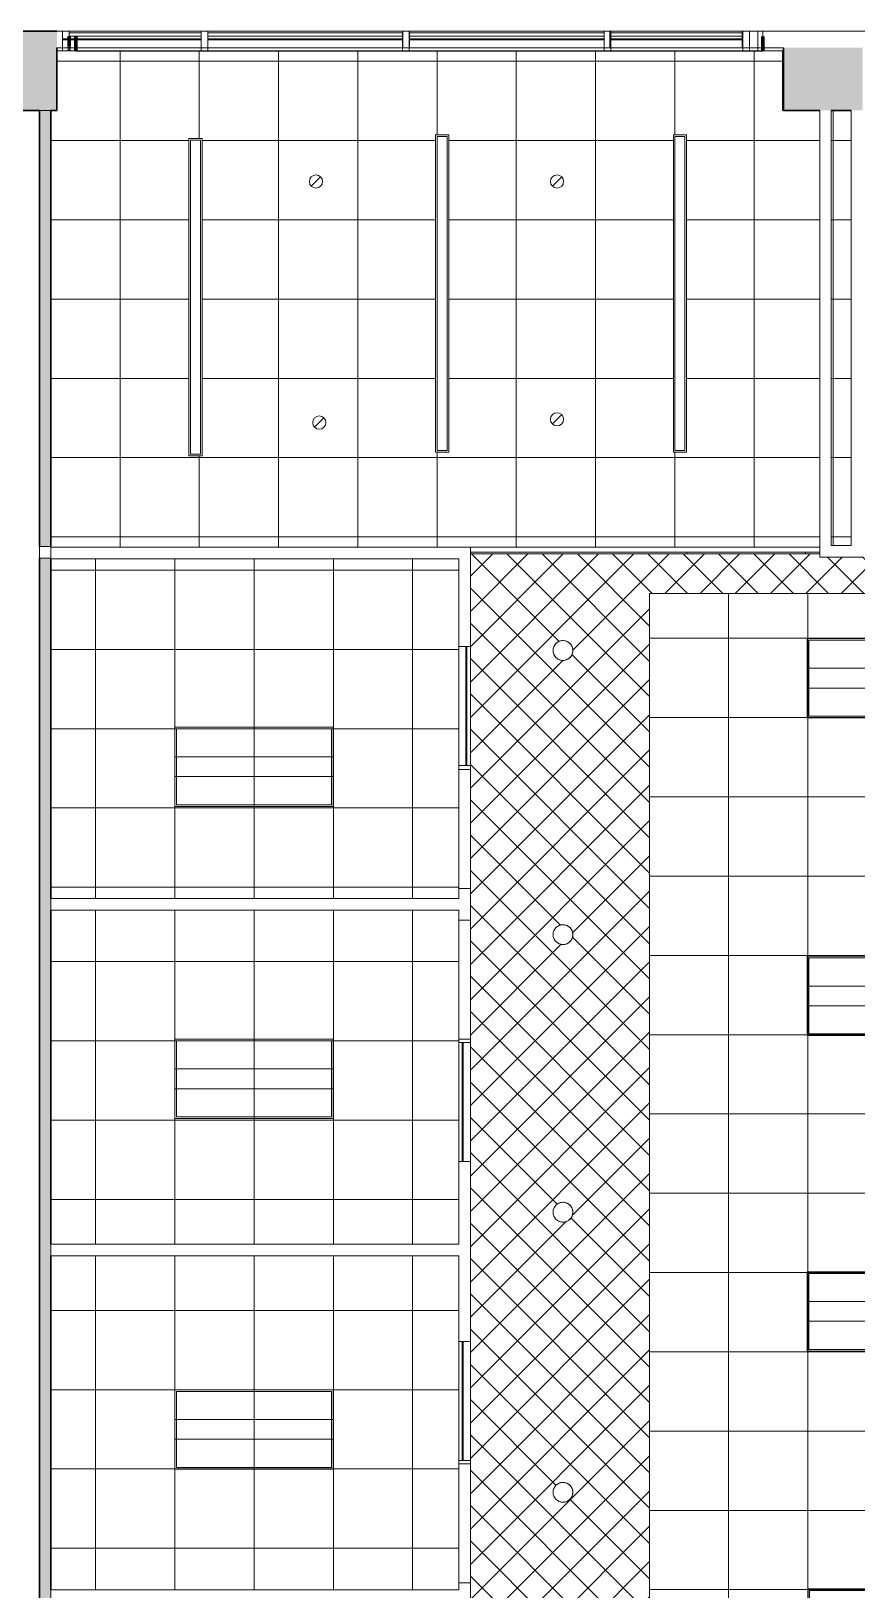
# Model space of a CAD drawing. Header units: inches. Extents: x 1220 to 2139, y 655 to 1865.
# Drawn here: x 1610.1 to 1860.1, y 1393.5 to 1865.4 of the extents above; entities that cross this region are included whole.
import ezdxf

# ---------------------------------------------------------------- set-up
doc = ezdxf.new("R2010")
doc.units = ezdxf.units.IN
doc.header["$MEASUREMENT"] = 0
doc.linetypes.add('IMPORT-Dash 1_8_ _2_', pattern=[0.3, 0.1875, -0.1125])
doc.linetypes.add('IMPORT-Double Dash 3_8_', pattern=[1, 0.375, -0.125, 0.125, -0.125, 0.125, -0.125])
for name, color, linetype, lineweight in [('A-CLNG', 13, 'Continuous', 18), ('A-CLNG-PATT', 13, 'Continuous', 18), ('A-GLAZ', 151, 'Continuous', 18), ('A-GLAZ-CWMG', 250, 'Continuous', 18), ('A-WALL', 113, 'Continuous', 9), ('A-WALL-PATT', 111, 'Continuous', 18), ('basebuilding_dwg', 8, 'Continuous', 9), ('E-LITE-EQPM', 33, 'Continuous', 9), ('I-WALL', 2, 'Continuous', 18)]:
    doc.layers.add(name, color=color, linetype=linetype, lineweight=lineweight)

# ---------------------------------------------------------------- blocks, each defined once
blk = doc.blocks.new('basebuilding_dwg_System Panel - Glazed EXIST-BLACK-1018897-GROSS BLDG AREA - LEVEL 6-4771485-FIRST FLOOR RCP')
at = {"layer": 'A-GLAZ', "color": 7, "lineweight": 9, "flags": 128}
blk.add_lwpolyline([(-20, -1.5), (20, -1.5), (20, -0.5), (-20, -0.5)], close=True, dxfattribs=at)
blk = doc.blocks.new('basebuilding_dwg_System Panel - Glazed EXIST-BLACK-1018898-GROSS BLDG AREA - LEVEL 6-4771486-FIRST FLOOR RCP')
at = {"layer": 'A-GLAZ', "color": 7, "lineweight": 9, "flags": 128}
blk.add_lwpolyline([(-29.5, -1.5), (29.5, -1.5), (29.5, -0.5), (-29.5, -0.5)], close=True, dxfattribs=at)
blk = doc.blocks.new('basebuilding_dwg_Rectangular Mullion - 2_ x 6_ rectangular-BLACK-1018865-GROSS BLDG AREA - LEVEL 6-4771487-FIRST FLOOR RCP')
at = {"layer": 'A-GLAZ-CWMG', "flags": 128}
blk.add_lwpolyline([(-1, 6), (1, 6), (1, 0), (-1, 0)], close=True, dxfattribs=at)
blk = doc.blocks.new('basebuilding_dwg_Rectangular Mullion - 2_ x 6_ rectangular-BLACK-1018893-GROSS BLDG AREA - LEVEL 6-4771488-FIRST FLOOR RCP')
at = {"layer": 'A-GLAZ-CWMG'}
for p, q in [((-104.72, 1017.21), (-144.72, 1017.21)), ((-104.72, 1011.21), (-144.72, 1011.21))]:
    blk.add_line(p, q, dxfattribs=at)
blk = doc.blocks.new('basebuilding_dwg_Rectangular Mullion - 2_ x 6_ rectangular-BLACK-1018894-GROSS BLDG AREA - LEVEL 6-4771489-FIRST FLOOR RCP')
at = {"layer": 'A-GLAZ-CWMG'}
for p, q in [((59.28, 1017.21), (19.28, 1017.21)), ((59.28, 1011.21), (19.28, 1011.21))]:
    blk.add_line(p, q, dxfattribs=at)
blk = doc.blocks.new('basebuilding_dwg_Rectangular Mullion - 2_ x 6_ rectangular-BLACK-430961-GROSS BLDG AREA - LEVEL 6-4771490-FIRST FLOOR RCP')
at = {"layer": 'A-GLAZ-CWMG'}
for p, q in [((-43.72, 1017.21), (-102.72, 1017.21)), ((-43.72, 1011.21), (-102.72, 1011.21))]:
    blk.add_line(p, q, dxfattribs=at)
blk = doc.blocks.new('basebuilding_dwg_Rectangular Mullion - 2_ x 6_ rectangular-BLACK-167180-GROSS BLDG AREA - LEVEL 6-4771491-FIRST FLOOR RCP')
at = {"layer": 'A-GLAZ-CWMG', "flags": 128}
blk.add_lwpolyline([(0, 6), (-2, 6), (-2, 0), (0, 0)], close=True, dxfattribs=at)
blk = doc.blocks.new('basebuilding_dwg_Rectangular Mullion - 2_ x 6_ rectangular-BLACK-167181-GROSS BLDG AREA - LEVEL 6-4771492-FIRST FLOOR RCP')
at = {"layer": 'A-GLAZ-CWMG', "flags": 128}
blk.add_lwpolyline([(-2, 6), (0, 6), (0, 0), (-2, 0)], close=True, dxfattribs=at)
blk = doc.blocks.new('basebuilding_dwg-4266169-FIRST FLOOR RCP')
at = {"lineweight": 9}
for p, q in [((1617.89, 1865.36), (1619.61, 1865.36)), ((1827.61, 1865.36), (1910.67, 1865.36)), ((1830.14, 1865.36), (1830.14, 1859.36)), ((1617.89, 1859.4), (1619.61, 1859.4))]:
    blk.add_line(p, q, dxfattribs=at)
at = {"color": 10, "linetype": 'IMPORT-Dash 1_8_ _2_', "lineweight": 106}
for p, q in [((1621.61, 1863.9), (1621.61, 1859.45)), ((1623.64, 1863.86), (1623.64, 1859.4))]:
    blk.add_line(p, q, dxfattribs=at)
at = {"lineweight": 9, "flags": 128}
for points in [[(1831.64, 1865.36), (1831.64, 1859.36), (1623.64, 1859.36)], [(1827.61, 1859.4), (1837.61, 1859.4), (1837.61, 1841.4), (1837.89, 1841.4)]]:
    blk.add_lwpolyline(points, dxfattribs=at)
at = {"color": 10, "linetype": 'IMPORT-Dash 1_8_ _2_', "lineweight": 106, "flags": 128}
blk.add_lwpolyline([(1831.64, 1859.45), (1831.64, 1863.86), (1831.64, 1859.4)], dxfattribs=at)
at = {"rotation": 180}
blk.add_blockref('basebuilding_dwg_Rectangular Mullion - 2_ x 6_ rectangular-BLACK-167180-GROSS BLDG AREA - LEVEL 6-4771491-FIRST FLOOR RCP', (1619.61, 1865.4), dxfattribs=at)
for name, p in [('basebuilding_dwg_Rectangular Mullion - 2_ x 6_ rectangular-BLACK-1018893-GROSS BLDG AREA - LEVEL 6-4771488-FIRST FLOOR RCP', (1766.33, 848.2)), ('basebuilding_dwg_System Panel - Glazed EXIST-BLACK-1018897-GROSS BLDG AREA - LEVEL 6-4771485-FIRST FLOOR RCP', (1641.61, 1865.4)), ('basebuilding_dwg_Rectangular Mullion - 2_ x 6_ rectangular-BLACK-430961-GROSS BLDG AREA - LEVEL 6-4771490-FIRST FLOOR RCP', (1766.33, 848.2)), ('basebuilding_dwg_System Panel - Glazed EXIST-BLACK-1018898-GROSS BLDG AREA - LEVEL 6-4771486-FIRST FLOOR RCP', (1693.11, 1865.4)), ('basebuilding_dwg_Rectangular Mullion - 2_ x 6_ rectangular-BLACK-430961-GROSS BLDG AREA - LEVEL 6-4771490-FIRST FLOOR RCP', (1827.33, 848.2)), ('basebuilding_dwg_System Panel - Glazed EXIST-BLACK-1018898-GROSS BLDG AREA - LEVEL 6-4771486-FIRST FLOOR RCP', (1754.11, 1865.4)), ('basebuilding_dwg_Rectangular Mullion - 2_ x 6_ rectangular-BLACK-1018894-GROSS BLDG AREA - LEVEL 6-4771489-FIRST FLOOR RCP', (1766.33, 848.2)), ('basebuilding_dwg_System Panel - Glazed EXIST-BLACK-1018897-GROSS BLDG AREA - LEVEL 6-4771485-FIRST FLOOR RCP', (1805.61, 1865.4))]:
    blk.add_blockref(name, p)
at = {"extrusion": (0, 0, -1), "rotation": 180}
for name, p in [('basebuilding_dwg_Rectangular Mullion - 2_ x 6_ rectangular-BLACK-1018865-GROSS BLDG AREA - LEVEL 6-4771487-FIRST FLOOR RCP', (-1662.61, 1865.4)), ('basebuilding_dwg_Rectangular Mullion - 2_ x 6_ rectangular-BLACK-1018865-GROSS BLDG AREA - LEVEL 6-4771487-FIRST FLOOR RCP', (-1723.61, 1865.4)), ('basebuilding_dwg_Rectangular Mullion - 2_ x 6_ rectangular-BLACK-1018865-GROSS BLDG AREA - LEVEL 6-4771487-FIRST FLOOR RCP', (-1784.61, 1865.4)), ('basebuilding_dwg_Rectangular Mullion - 2_ x 6_ rectangular-BLACK-167181-GROSS BLDG AREA - LEVEL 6-4771492-FIRST FLOOR RCP', (-1827.61, 1865.4))]:
    blk.add_blockref(name, p, dxfattribs=at)
blk = doc.blocks.new('Frameless opening with glazing - 36_ x 84_-4272587-FIRST FLOOR RCP')
at = {"layer": 'A-GLAZ', "lineweight": 40}
blk.add_line((-19.5, -0.625), (16.5, -0.625), dxfattribs=at)
blk = doc.blocks.new('Frameless opening with glazing - 42_ x 84_-4846444-FIRST FLOOR RCP')
at = {"layer": 'A-GLAZ', "lineweight": 40}
blk.add_line((-22.5, 0.125), (19.5, 0.125), dxfattribs=at)
blk = doc.blocks.new('Frameless opening with glazing - 60_ x 84_-4846534-FIRST FLOOR RCP')
at = {"layer": 'A-GLAZ', "lineweight": 40}
blk.add_line((-31, 0.125), (28, 0.125), dxfattribs=at)
blk = doc.blocks.new('Frameless opening with glazing - 39_ x 84_-4846821-FIRST FLOOR RCP')
at = {"layer": 'A-GLAZ', "lineweight": 40}
blk.add_line((-21.5, 0.125), (18.5, 0.125), dxfattribs=at)
blk = doc.blocks.new('L- Linear Pendant - 4_ x 8_-4855845-FIRST FLOOR RCP')
at = {"layer": 'E-LITE-EQPM'}
for p, q in [((-48, -2), (-48, 2)), ((-48, 2), (48, 2)), ((-48, -2), (-48, 2)), ((-48, 2), (48, 2)), ((47.5, 1.5), (-47.5, 1.5)), ((-47.5, 1.5), (-47.5, -1.5)), ((47.5, -1.5), (47.5, 1.5)), ((48, 2), (48, -2)), ((48, 2), (48, -2)), ((48, -2), (-48, -2)), ((48, -2), (-48, -2)), ((-47.5, -1.5), (47.5, -1.5))]:
    blk.add_line(p, q, dxfattribs=at)
blk = doc.blocks.new('Can_Pendant_1834 _1_ - Can_Pendant_1834 _1_-5003356-FIRST FLOOR RCP')
at = {"layer": 'E-LITE-EQPM'}
for centre, start, end in [((0, 0), 0, 180), ((0, 0), 180, 360), ((0.02, 0), 161.6955, 174.8571), ((0.02, 0), 139.36, 153.567), ((0.02, 0), 115.948, 132.0868), ((0.02, 0), 91.023, 109.6857), ((0.02, 0), 69.6284, 90), ((0.02, 0), 23.5097, 66.0053), ((0.02, 0), 0, 21.7528), ((0.02, 0), 338.2472, 360), ((0.02, 0), 185.1429, 198.3045), ((0.02, 0), 206.433, 220.64), ((0.02, 0), 227.9132, 244.052), ((0.02, 0), 250.3143, 268.977), ((0.02, 0), 270, 290.3716), ((0.02, 0), 293.9947, 336.4903)]:
    blk.add_arc(centre, 3, start, end, dxfattribs=at)
blk = doc.blocks.new('Downlight - Recessed Can - 4_ Incandescent - 120V-5011076-FIRST FLOOR RCP')
at = {"layer": 'E-LITE-EQPM'}
for q in [(-1.41, -1.41), (1.41, 1.41)]:
    blk.add_line((0, 0), q, dxfattribs=at)
for start, end in [(360, 180), (0, 180), (180, 360), (180, 360)]:
    blk.add_arc((0, 0), 2, start, end, dxfattribs=at)
blk = doc.blocks.new('L-Ceiling Light - Linear Box - 2_x2_-4852770-FIRST FLOOR RCP')
at = {"layer": 'E-LITE-EQPM'}
for p, q in [((-12, -12), (-12, 12)), ((-12, 12), (12, 12)), ((-12, -12), (-12, 12)), ((-12, 12), (12, 12)), ((-11.5, -11.5), (-11.5, 11.5)), ((-11.5, 11.5), (11.5, 11.5)), ((11.5, 11.5), (-11.5, 11.5)), ((-11.5, 11.5), (-11.5, -11.5)), ((11.5, 11.5), (11.5, -11.5)), ((11.5, -11.5), (11.5, 11.5)), ((12, 12), (12, -12)), ((12, 12), (12, -12)), ((-12, 3), (12, 3)), ((-12, -3), (12, -3)), ((12, -12), (-12, -12)), ((12, -12), (-12, -12)), ((11.5, -11.5), (-11.5, -11.5)), ((-11.5, -11.5), (11.5, -11.5))]:
    blk.add_line(p, q, dxfattribs=at)
blk = doc.blocks.new('L-Ceiling Light - Linear Box - 2_x4_-4854683-FIRST FLOOR RCP')
at = {"layer": 'E-LITE-EQPM'}
for p, q in [((-24, -12), (-24, 12)), ((-24, 12), (24, 12)), ((-24, -12), (-24, 12)), ((-24, 12), (24, 12)), ((-23.5, -11.5), (-23.5, 11.5)), ((-23.5, 11.5), (23.5, 11.5)), ((23.5, 11.5), (-23.5, 11.5)), ((-23.5, 11.5), (-23.5, -11.5)), ((23.5, 11.5), (23.5, -11.5)), ((23.5, -11.5), (23.5, 11.5)), ((24, 12), (24, -12)), ((24, 12), (24, -12)), ((-24, 3), (24, 3)), ((-24, -3), (24, -3)), ((24, -12), (-24, -12)), ((24, -12), (-24, -12)), ((23.5, -11.5), (-23.5, -11.5)), ((-23.5, -11.5), (23.5, -11.5))]:
    blk.add_line(p, q, dxfattribs=at)

msp = doc.modelspace()

# ---------------------------------------------------------------- hatches: boundary and pattern name
at = {"layer": 'A-CLNG-PATT'}
h = msp.add_hatch(dxfattribs=at)
h.set_pattern_fill('FP_11', color=256, style=0, pattern_type=2)
h.set_pattern_definition([(0, (1733.005, 1784.277), (0, -24), []), (270, (1733.005, 1784.277), (-24, -1e-15), [])])
h.paths.add_polyline_path([(1787.16, 1709.15), (1848.89, 1709.15), (1848.89, 1841.4), (1837.89, 1841.4), (1837.89, 1859.4), (1617.89, 1859.4), (1617.89, 1841.4), (1616.11, 1841.4), (1616.12, 1709.15), (1757.31, 1709.15)], flags=0)
h.paths.add_polyline_path([(1858.39, 1709.65), (1858.39, 1841.4), (1852.39, 1841.4), (1852.39, 1709.65), (1858.36, 1709.65)], flags=0)
h.paths.add_polyline_path([(1661.36, 1736.86), (1657.86, 1736.86), (1657.86, 1832.86), (1661.86, 1832.86), (1661.86, 1736.86)], flags=0)
h.paths.add_polyline_path([(1732.58, 1737.99), (1732.58, 1833.99), (1736.58, 1833.99), (1736.58, 1737.99), (1733.08, 1737.99)], flags=0)
h.paths.add_polyline_path([(1805.08, 1737.99), (1804.58, 1737.99), (1804.58, 1833.99), (1808.58, 1833.99), (1808.58, 1737.99), (1808.08, 1737.99)], flags=0)
h.paths.add_polyline_path([(1697.36, 1744.9), (1696.85, 1744.97), (1696.36, 1745.17), (1695.95, 1745.49), (1695.6, 1745.97), (1695.43, 1746.38), (1695.36, 1746.9), (1695.43, 1747.42), (1695.63, 1747.9), (1695.95, 1748.32), (1696.36, 1748.63), (1696.88, 1748.84), (1697.36, 1748.9), (1697.88, 1748.83), (1698.36, 1748.63), (1698.78, 1748.32), (1699.1, 1747.9), (1699.3, 1747.38), (1699.36, 1746.9), (1699.3, 1746.38), (1699.1, 1745.9), (1698.78, 1745.49), (1698.36, 1745.17), (1697.88, 1744.97), (1697.61, 1744.93)], flags=0)
h.paths.add_polyline_path([(1769.36, 1745.9), (1768.85, 1745.97), (1768.36, 1746.17), (1767.95, 1746.49), (1767.63, 1746.9), (1767.43, 1747.42), (1767.36, 1747.9), (1767.43, 1748.42), (1767.63, 1748.9), (1767.95, 1749.32), (1768.36, 1749.63), (1768.85, 1749.83), (1769.36, 1749.9), (1769.88, 1749.83), (1770.36, 1749.63), (1770.78, 1749.32), (1771.1, 1748.9), (1771.3, 1748.42), (1771.36, 1747.9), (1771.3, 1747.38), (1771.1, 1746.9), (1770.78, 1746.49), (1770.27, 1746.13), (1769.88, 1745.97)], flags=0)
h.paths.add_polyline_path([(1769.36, 1817.9), (1768.85, 1817.97), (1768.36, 1818.17), (1767.95, 1818.49), (1767.63, 1818.9), (1767.43, 1819.38), (1767.36, 1819.9), (1767.43, 1820.42), (1767.63, 1820.9), (1767.95, 1821.32), (1768.36, 1821.63), (1768.85, 1821.83), (1769.36, 1821.9), (1769.88, 1821.83), (1770.36, 1821.63), (1770.78, 1821.32), (1771.1, 1820.9), (1771.3, 1820.42), (1771.36, 1819.9), (1771.3, 1819.38), (1771.1, 1818.9), (1770.78, 1818.49), (1770.36, 1818.17), (1769.88, 1817.97)], flags=0)
h.paths.add_polyline_path([(1696.36, 1817.9), (1695.85, 1817.97), (1695.36, 1818.17), (1694.95, 1818.49), (1694.63, 1818.9), (1694.43, 1819.38), (1694.36, 1819.9), (1694.43, 1820.42), (1694.63, 1820.9), (1694.95, 1821.32), (1695.36, 1821.63), (1695.85, 1821.83), (1696.36, 1821.9), (1696.88, 1821.83), (1697.36, 1821.63), (1697.78, 1821.32), (1698.1, 1820.9), (1698.3, 1820.42), (1698.36, 1819.9), (1698.3, 1819.38), (1698.1, 1818.9), (1697.78, 1818.49), (1697.36, 1818.17), (1696.85, 1817.97)], flags=0)
h = msp.add_hatch(dxfattribs=at)
h.set_pattern_fill('FP_1', color=256, style=0, pattern_type=2)
h.set_pattern_definition([(45, (0, 0), (-5.341485, 5.341485), []), (135, (0, 0), (-5.341485, -5.341485), [])])
h.paths.add_polyline_path([(1697.61, 696.9), (1796.74, 696.9), (1796.74, 762.08), (1796.87, 762.08), (1796.87, 788.58), (1846.49, 788.58), (1846.49, 848.08), (1798.62, 848.08), (1798.62, 851.58), (2132.67, 851.58), (2132.67, 863.58), (1797.36, 863.58), (1797.36, 1178.78), (2132.67, 1178.78), (2132.67, 1190.78), (2082.17, 1190.78), (2082.17, 1194.88), (2082.39, 1194.88), (2082.39, 1218.88), (2132.67, 1218.88), (2132.67, 1223.13), (2078.92, 1223.13), (2078.92, 1190.78), (1893.24, 1190.78), (1893.24, 1223.13), (1796.87, 1223.13), (1796.87, 1346.58), (2132.67, 1346.58), (2132.67, 1358.58), (1797.36, 1358.58), (1797.36, 1695.15), (2132.67, 1695.15), (2132.67, 1705.65), (2099.17, 1705.65), (2099.17, 1707.15), (1861.89, 1707.15), (1861.89, 1706.15), (1848.89, 1706.15), (1848.89, 1707.15), (1743.11, 1707.15), (1743.11, 1283.69), (1383.36, 1283.69), (1383.36, 1231.38), (1752.3, 1231.38), (1752.3, 1103.15), (1743.3, 1103.15), (1743.3, 761.15), (1618.67, 761.15), (1618.67, 696.9), (1667.75, 696.9)], flags=0)
h.paths.add_polyline_path([(1855.84, 696.9), (1858.49, 696.9), (1858.49, 758.58), (1800.24, 758.58), (1800.24, 696.9), (1846.87, 696.9)], flags=0)
h.paths.add_polyline_path([(2132.67, 696.9), (2132.67, 848.08), (2132.37, 848.08), (2132.37, 696.9)], flags=0)
h.paths.add_polyline_path([(1771.14, 725.46), (1771.11, 725.47), (1770.39, 725.56), (1770.16, 725.66), (1770, 725.69), (1769.86, 725.78), (1769.66, 725.86), (1769.02, 726.34), (1768.9, 726.52), (1768.56, 726.96), (1768.49, 727.13), (1768.37, 727.31), (1768.33, 727.52), (1768.26, 727.68), (1768.16, 728.55), (1768.2, 728.73), (1768.26, 729.24), (1768.33, 729.4), (1768.37, 729.61), (1768.49, 729.79), (1768.56, 729.96), (1769.05, 730.6), (1769.16, 730.67), (1769.66, 731.06), (1769.86, 731.14), (1770, 731.23), (1770.16, 731.26), (1770.39, 731.36), (1771.16, 731.46), (1771.94, 731.36), (1772.66, 731.06), (1773.28, 730.58), (1773.76, 729.96), (1774.06, 729.24), (1774.16, 728.46), (1774.06, 727.68), (1773.76, 726.96), (1773.27, 726.33), (1772.66, 725.86), (1771.94, 725.56), (1771.15, 725.46)], flags=0)
h.paths.add_polyline_path([(1823.93, 725.46), (1823.15, 725.56), (1822.93, 725.66), (1822.76, 725.69), (1822.62, 725.78), (1822.43, 725.86), (1821.79, 726.34), (1821.67, 726.52), (1821.33, 726.96), (1821.26, 727.13), (1821.14, 727.31), (1821.1, 727.52), (1821.03, 727.68), (1820.93, 728.55), (1820.96, 728.73), (1821.03, 729.24), (1821.1, 729.4), (1821.14, 729.61), (1821.26, 729.79), (1821.33, 729.96), (1821.81, 730.6), (1821.93, 730.67), (1822.43, 731.06), (1822.62, 731.14), (1822.76, 731.23), (1822.93, 731.26), (1823.15, 731.36), (1823.93, 731.46), (1824.71, 731.36), (1825.43, 731.06), (1826.05, 730.58), (1826.53, 729.96), (1826.83, 729.24), (1826.93, 728.46), (1826.83, 727.68), (1826.53, 726.96), (1826.03, 726.33), (1825.43, 725.86), (1824.71, 725.56), (1824.48, 725.53)], flags=0)
h.paths.add_polyline_path([(1675.76, 725.46), (1674.99, 725.56), (1674.76, 725.66), (1674.56, 725.71), (1674.46, 725.78), (1674.26, 725.86), (1673.62, 726.34), (1673.5, 726.52), (1673.16, 726.96), (1673.09, 727.13), (1672.97, 727.31), (1672.93, 727.52), (1672.86, 727.68), (1672.76, 728.55), (1672.8, 728.73), (1672.86, 729.24), (1672.93, 729.4), (1672.97, 729.61), (1673.09, 729.79), (1673.16, 729.96), (1673.65, 730.6), (1673.76, 730.67), (1674.26, 731.06), (1674.46, 731.14), (1674.6, 731.23), (1674.76, 731.26), (1674.99, 731.36), (1675.76, 731.46), (1676.54, 731.36), (1677.26, 731.06), (1677.88, 730.58), (1678.36, 729.96), (1678.66, 729.24), (1678.76, 728.46), (1678.66, 727.68), (1678.36, 726.96), (1677.87, 726.33), (1677.26, 725.86), (1676.54, 725.56)], flags=0)
h.paths.add_polyline_path([(1825.16, 817.46), (1824.39, 817.56), (1824.16, 817.66), (1824, 817.69), (1823.86, 817.78), (1823.66, 817.86), (1823.02, 818.34), (1822.9, 818.52), (1822.56, 818.96), (1822.49, 819.13), (1822.37, 819.31), (1822.33, 819.52), (1822.26, 819.68), (1822.16, 820.55), (1822.2, 820.73), (1822.26, 821.24), (1822.33, 821.4), (1822.38, 821.62), (1822.49, 821.79), (1822.56, 821.96), (1823.05, 822.6), (1823.16, 822.67), (1823.66, 823.06), (1823.86, 823.14), (1824, 823.23), (1824.16, 823.26), (1824.39, 823.36), (1825.16, 823.46), (1825.94, 823.36), (1826.66, 823.06), (1827.28, 822.58), (1827.76, 821.96), (1828.06, 821.24), (1828.16, 820.46), (1828.06, 819.68), (1827.76, 818.96), (1827.27, 818.33), (1826.66, 817.86), (1825.94, 817.56)], flags=0)
h.paths.add_polyline_path([(1771.14, 817.46), (1771.11, 817.47), (1770.39, 817.56), (1770.16, 817.66), (1770, 817.69), (1769.86, 817.78), (1769.66, 817.86), (1769.02, 818.34), (1768.9, 818.52), (1768.56, 818.96), (1768.49, 819.13), (1768.37, 819.31), (1768.33, 819.52), (1768.26, 819.68), (1768.16, 820.55), (1768.2, 820.73), (1768.26, 821.24), (1768.33, 821.4), (1768.38, 821.62), (1768.49, 821.79), (1768.56, 821.96), (1769.05, 822.6), (1769.16, 822.67), (1769.66, 823.06), (1769.86, 823.14), (1770, 823.23), (1770.16, 823.26), (1770.39, 823.36), (1771.16, 823.46), (1771.94, 823.36), (1772.66, 823.06), (1773.28, 822.58), (1773.76, 821.96), (1774.06, 821.24), (1774.16, 820.46), (1774.06, 819.68), (1773.76, 818.96), (1773.27, 818.33), (1772.66, 817.86), (1771.94, 817.56), (1771.15, 817.46)], flags=0)
h.paths.add_polyline_path([(1771.16, 913.46), (1770.39, 913.56), (1770.16, 913.66), (1770, 913.69), (1769.86, 913.78), (1769.66, 913.86), (1769.02, 914.34), (1768.9, 914.52), (1768.56, 914.96), (1768.49, 915.13), (1768.37, 915.31), (1768.33, 915.52), (1768.26, 915.68), (1768.16, 916.55), (1768.2, 916.73), (1768.26, 917.24), (1768.33, 917.4), (1768.37, 917.61), (1768.49, 917.79), (1768.56, 917.96), (1769.05, 918.6), (1769.16, 918.67), (1769.66, 919.06), (1769.86, 919.14), (1770, 919.23), (1770.16, 919.26), (1770.39, 919.36), (1771.21, 919.45), (1771.94, 919.36), (1772.66, 919.06), (1773.28, 918.58), (1773.76, 917.96), (1774.06, 917.24), (1774.16, 916.46), (1774.06, 915.68), (1773.76, 914.96), (1773.27, 914.33), (1772.66, 913.86), (1771.94, 913.56)], flags=0)
h.paths.add_polyline_path([(1771.14, 999.04), (1771.11, 999.04), (1770.39, 999.14), (1770.16, 999.23), (1770, 999.26), (1769.86, 999.36), (1769.66, 999.44), (1769.02, 999.91), (1768.9, 1000.09), (1768.56, 1000.54), (1768.49, 1000.71), (1768.37, 1000.89), (1768.33, 1001.1), (1768.26, 1001.26), (1768.16, 1002.13), (1768.2, 1002.3), (1768.26, 1002.81), (1768.33, 1002.97), (1768.37, 1003.18), (1768.49, 1003.36), (1768.56, 1003.54), (1769.05, 1004.17), (1769.16, 1004.25), (1769.66, 1004.63), (1769.86, 1004.71), (1770, 1004.81), (1770.16, 1004.84), (1770.39, 1004.93), (1771.16, 1005.04), (1771.94, 1004.93), (1772.66, 1004.63), (1773.28, 1004.16), (1773.76, 1003.54), (1774.06, 1002.81), (1774.16, 1002.04), (1774.06, 1001.26), (1773.76, 1000.54), (1773.27, 999.9), (1772.66, 999.44), (1771.94, 999.14), (1771.15, 999.04)], flags=0)
h.paths.add_polyline_path([(1771.16, 1083.04), (1770.39, 1083.14), (1770.16, 1083.23), (1770, 1083.26), (1769.86, 1083.36), (1769.66, 1083.44), (1769.02, 1083.91), (1768.9, 1084.09), (1768.56, 1084.54), (1768.49, 1084.71), (1768.37, 1084.89), (1768.33, 1085.1), (1768.26, 1085.26), (1768.16, 1086.13), (1768.2, 1086.3), (1768.26, 1086.81), (1768.33, 1086.97), (1768.37, 1087.18), (1768.49, 1087.36), (1768.56, 1087.54), (1769.05, 1088.17), (1769.16, 1088.25), (1769.66, 1088.63), (1769.86, 1088.71), (1770, 1088.81), (1770.16, 1088.84), (1770.39, 1088.93), (1771.16, 1089.04), (1771.94, 1088.93), (1772.66, 1088.63), (1773.28, 1088.16), (1773.76, 1087.54), (1774.06, 1086.81), (1774.16, 1086.04), (1774.06, 1085.26), (1773.76, 1084.54), (1773.27, 1083.9), (1772.66, 1083.44), (1771.94, 1083.14)], flags=0)
h.paths.add_polyline_path([(1665.62, 1103.65), (1738.67, 1103.65), (1738.67, 1103.71), (1618.67, 1103.71), (1618.67, 1103.65), (1665.21, 1103.65)], flags=0)
h.paths.add_polyline_path([(1771.14, 1168.04), (1771.11, 1168.04), (1770.39, 1168.14), (1770.16, 1168.23), (1770, 1168.26), (1769.86, 1168.36), (1769.66, 1168.44), (1769.02, 1168.91), (1768.9, 1169.09), (1768.56, 1169.54), (1768.49, 1169.71), (1768.37, 1169.89), (1768.33, 1170.1), (1768.26, 1170.26), (1768.16, 1171.13), (1768.2, 1171.3), (1768.26, 1171.81), (1768.33, 1171.97), (1768.37, 1172.18), (1768.49, 1172.36), (1768.56, 1172.54), (1769.05, 1173.17), (1769.16, 1173.25), (1769.66, 1173.63), (1769.86, 1173.71), (1770.04, 1173.82), (1770.16, 1173.84), (1770.39, 1173.93), (1771.16, 1174.04), (1771.94, 1173.93), (1772.66, 1173.63), (1773.28, 1173.16), (1773.76, 1172.54), (1774.06, 1171.81), (1774.16, 1171.04), (1774.06, 1170.26), (1773.76, 1169.54), (1773.27, 1168.9), (1772.66, 1168.44), (1771.94, 1168.14), (1771.15, 1168.04)], flags=0)
h.paths.add_polyline_path([(1797.36, 1190.78), (1796.87, 1190.78), (1796.87, 1218.88), (1888.99, 1218.88), (1888.99, 1190.78), (1800.37, 1190.78)], flags=0)
h.paths.add_polyline_path([(2087.29, 1194.28), (2132.67, 1194.28), (2132.67, 1215.38), (2106.39, 1215.38), (2106.39, 1194.88), (2087.17, 1194.88), (2087.17, 1194.28)], flags=0)
h.paths.add_polyline_path([(1817.02, 1194.28), (1885.49, 1194.28), (1885.49, 1215.38), (1861.39, 1215.38), (1861.39, 1194.88), (1837.39, 1194.88), (1837.39, 1215.38), (1800.37, 1215.38), (1800.37, 1194.28)], flags=0)
h.paths.add_polyline_path([(1980.35, 1214.58), (2060.77, 1214.58), (2060.77, 1322.58), (1916.77, 1322.58), (1916.77, 1214.58), (1977.99, 1214.58)], flags=0)
h.paths.add_polyline_path([(1995.99, 1221.15), (1995.52, 1221.15), (1995.52, 1315.15), (1995.99, 1315.15), (1995.99, 1311.65), (1998.35, 1311.65), (1998.35, 1315.15), (1998.82, 1315.15), (1998.82, 1221.15), (1998.35, 1221.15), (1998.35, 1224.65), (1995.99, 1224.65)], flags=0)
h.paths.add_polyline_path([(2022.99, 1221.15), (2022.52, 1221.15), (2022.52, 1315.15), (2022.99, 1315.15), (2022.99, 1311.65), (2025.35, 1311.65), (2025.35, 1315.15), (2025.82, 1315.15), (2025.82, 1221.15), (2025.35, 1221.15), (2025.35, 1224.65), (2022.99, 1224.65)], flags=0)
h.paths.add_polyline_path([(1989.35, 1221.15), (1989.35, 1224.65), (1986.99, 1224.65), (1986.99, 1221.15), (1986.52, 1221.15), (1986.52, 1315.15), (1986.99, 1315.15), (1986.99, 1311.65), (1989.35, 1311.65), (1989.35, 1315.15), (1989.82, 1315.15), (1989.82, 1221.15)], flags=0)
h.paths.add_polyline_path([(2040.52, 1221.15), (2040.52, 1315.15), (2040.99, 1315.15), (2040.99, 1311.65), (2043.35, 1311.65), (2043.35, 1315.15), (2043.82, 1315.15), (2043.82, 1221.15), (2043.35, 1221.15), (2043.35, 1224.65), (2040.99, 1224.65), (2040.99, 1221.15)], flags=0)
h.paths.add_polyline_path([(2013.52, 1221.15), (2013.52, 1315.15), (2013.99, 1315.15), (2013.99, 1311.65), (2016.35, 1311.65), (2016.35, 1315.15), (2016.82, 1315.15), (2016.82, 1221.15), (2016.35, 1221.15), (2016.35, 1224.65), (2013.99, 1224.65), (2013.99, 1221.15)], flags=0)
h.paths.add_polyline_path([(1977.99, 1221.15), (1977.52, 1221.15), (1977.52, 1315.15), (1977.99, 1315.15), (1977.99, 1311.65), (1980.35, 1311.65), (1980.35, 1315.15), (1980.82, 1315.15), (1980.82, 1221.15), (1980.35, 1221.15), (1980.35, 1224.65), (1977.99, 1224.65)], flags=0)
h.paths.add_polyline_path([(2049.52, 1221.15), (2049.52, 1315.15), (2049.99, 1315.15), (2049.99, 1311.65), (2052.35, 1311.65), (2052.35, 1315.15), (2052.82, 1315.15), (2052.82, 1221.15), (2052.35, 1221.15), (2052.35, 1224.65), (2049.99, 1224.65), (2049.99, 1221.15)], flags=0)
h.paths.add_polyline_path([(1941.52, 1221.15), (1941.52, 1315.15), (1941.99, 1315.15), (1941.99, 1311.65), (1944.35, 1311.65), (1944.35, 1315.15), (1944.82, 1315.15), (1944.82, 1221.15), (1944.35, 1221.15), (1944.35, 1224.65), (1941.99, 1224.65), (1941.99, 1221.15)], flags=0)
h.paths.add_polyline_path([(1959.52, 1221.15), (1959.52, 1315.15), (1959.99, 1315.15), (1959.99, 1311.65), (1962.35, 1311.65), (1962.35, 1315.15), (1962.82, 1315.15), (1962.82, 1221.15), (1962.35, 1221.15), (1962.35, 1224.65), (1959.99, 1224.65), (1959.99, 1221.15)], flags=0)
h.paths.add_polyline_path([(1971.35, 1221.15), (1971.35, 1224.65), (1968.99, 1224.65), (1968.99, 1221.15), (1968.52, 1221.15), (1968.52, 1315.15), (1968.99, 1315.15), (1968.99, 1311.65), (1971.35, 1311.65), (1971.35, 1315.15), (1971.82, 1315.15), (1971.82, 1221.15)], flags=0)
h.paths.add_polyline_path([(2004.52, 1221.15), (2004.52, 1315.15), (2004.99, 1315.15), (2004.99, 1311.65), (2007.35, 1311.65), (2007.35, 1315.15), (2007.82, 1315.15), (2007.82, 1221.15), (2007.35, 1221.15), (2007.35, 1224.65), (2004.99, 1224.65), (2004.99, 1221.15)], flags=0)
h.paths.add_polyline_path([(2034.35, 1221.15), (2034.35, 1224.65), (2031.99, 1224.65), (2031.99, 1221.15), (2031.52, 1221.15), (2031.52, 1315.15), (2031.99, 1315.15), (2031.99, 1311.65), (2034.35, 1311.65), (2034.35, 1315.15), (2034.82, 1315.15), (2034.82, 1221.15)], flags=0)
h.paths.add_polyline_path([(1950.52, 1221.15), (1950.52, 1315.15), (1950.99, 1315.15), (1950.99, 1311.65), (1953.35, 1311.65), (1953.35, 1315.15), (1953.82, 1315.15), (1953.82, 1221.15), (1953.35, 1221.15), (1953.35, 1224.65), (1950.99, 1224.65), (1950.99, 1221.15)], flags=0)
h.paths.add_polyline_path([(1932.52, 1221.15), (1932.52, 1315.15), (1932.99, 1315.15), (1932.99, 1311.65), (1935.35, 1311.65), (1935.35, 1315.15), (1935.82, 1315.15), (1935.82, 1221.15), (1935.35, 1221.15), (1935.35, 1224.65), (1932.99, 1224.65), (1932.99, 1221.15)], flags=0)
h.paths.add_polyline_path([(1923.52, 1221.15), (1923.52, 1315.15), (1923.99, 1315.15), (1923.99, 1311.65), (1926.35, 1311.65), (1926.35, 1315.15), (1926.82, 1315.15), (1926.82, 1221.15), (1926.35, 1221.15), (1926.35, 1224.65), (1923.99, 1224.65), (1923.99, 1221.15)], flags=0)
h.paths.add_polyline_path([(1771.16, 1252.04), (1770.39, 1252.14), (1770.16, 1252.23), (1770, 1252.26), (1769.86, 1252.36), (1769.66, 1252.44), (1769.02, 1252.91), (1768.9, 1253.09), (1768.56, 1253.54), (1768.49, 1253.71), (1768.37, 1253.89), (1768.33, 1254.1), (1768.26, 1254.26), (1768.16, 1255.13), (1768.2, 1255.3), (1768.26, 1255.81), (1768.33, 1255.97), (1768.37, 1256.18), (1768.49, 1256.36), (1768.56, 1256.54), (1769.05, 1257.17), (1769.16, 1257.25), (1769.66, 1257.63), (1769.86, 1257.71), (1770, 1257.81), (1770.16, 1257.84), (1770.39, 1257.93), (1771.16, 1258.04), (1771.94, 1257.93), (1772.66, 1257.63), (1773.28, 1257.16), (1773.76, 1256.54), (1774.06, 1255.81), (1774.16, 1255.04), (1774.06, 1254.26), (1773.76, 1253.54), (1773.27, 1252.9), (1772.66, 1252.44), (1771.94, 1252.14), (1771.51, 1252.08)], flags=0)
h.paths.add_polyline_path([(1547.52, 1253.04), (1547.48, 1253.04), (1546.76, 1253.14), (1546.54, 1253.23), (1546.37, 1253.26), (1546.23, 1253.36), (1546.04, 1253.44), (1545.4, 1253.91), (1545.28, 1254.09), (1544.94, 1254.54), (1544.87, 1254.71), (1544.75, 1254.89), (1544.71, 1255.1), (1544.64, 1255.26), (1544.54, 1256.13), (1544.57, 1256.3), (1544.64, 1256.81), (1544.71, 1256.97), (1544.75, 1257.18), (1544.87, 1257.36), (1544.94, 1257.54), (1545.42, 1258.17), (1545.54, 1258.25), (1546.04, 1258.63), (1546.23, 1258.71), (1546.37, 1258.81), (1546.54, 1258.84), (1546.76, 1258.93), (1547.54, 1259.04), (1548.35, 1258.92), (1549.04, 1258.63), (1549.66, 1258.16), (1550.14, 1257.54), (1550.44, 1256.81), (1550.54, 1256.04), (1550.44, 1255.26), (1550.14, 1254.54), (1549.64, 1253.9), (1549.04, 1253.44), (1548.31, 1253.14), (1547.53, 1253.04)], flags=0)
h.paths.add_polyline_path([(1661.54, 1253.04), (1660.76, 1253.14), (1660.54, 1253.23), (1660.37, 1253.26), (1660.23, 1253.36), (1660.04, 1253.44), (1659.4, 1253.91), (1659.28, 1254.09), (1658.94, 1254.54), (1658.87, 1254.71), (1658.75, 1254.89), (1658.71, 1255.1), (1658.64, 1255.26), (1658.54, 1256.13), (1658.57, 1256.3), (1658.64, 1256.81), (1658.71, 1256.97), (1658.75, 1257.18), (1658.87, 1257.36), (1658.94, 1257.54), (1659.42, 1258.17), (1659.54, 1258.25), (1660.04, 1258.63), (1660.29, 1258.75), (1660.37, 1258.81), (1660.54, 1258.84), (1660.76, 1258.93), (1661.54, 1259.04), (1662.31, 1258.93), (1663.04, 1258.63), (1663.66, 1258.16), (1664.14, 1257.54), (1664.44, 1256.81), (1664.54, 1256.04), (1664.44, 1255.26), (1664.14, 1254.54), (1663.64, 1253.9), (1663.04, 1253.44), (1662.31, 1253.14)], flags=0)
h.paths.add_polyline_path([(1441.54, 1253.04), (1440.76, 1253.14), (1440.54, 1253.23), (1440.37, 1253.26), (1440.23, 1253.36), (1440.04, 1253.44), (1439.4, 1253.91), (1439.28, 1254.09), (1438.94, 1254.54), (1438.87, 1254.71), (1438.75, 1254.89), (1438.71, 1255.1), (1438.64, 1255.26), (1438.54, 1256.13), (1438.57, 1256.3), (1438.64, 1256.81), (1438.71, 1256.97), (1438.75, 1257.18), (1438.87, 1257.36), (1438.94, 1257.54), (1439.42, 1258.17), (1439.54, 1258.25), (1440.04, 1258.63), (1440.23, 1258.71), (1440.37, 1258.81), (1440.54, 1258.84), (1440.76, 1258.93), (1441.54, 1259.04), (1442.31, 1258.93), (1443.04, 1258.63), (1443.66, 1258.16), (1444.14, 1257.54), (1444.44, 1256.81), (1444.54, 1256.04), (1444.44, 1255.26), (1444.14, 1254.54), (1443.64, 1253.9), (1443.04, 1253.44), (1442.31, 1253.14)], flags=0)
h.paths.add_polyline_path([(1771.14, 1336.06), (1771.11, 1336.07), (1770.39, 1336.16), (1770.16, 1336.26), (1770, 1336.29), (1769.86, 1336.38), (1769.66, 1336.46), (1769.02, 1336.94), (1768.9, 1337.12), (1768.56, 1337.56), (1768.49, 1337.73), (1768.37, 1337.91), (1768.33, 1338.12), (1768.26, 1338.28), (1768.16, 1339.15), (1768.2, 1339.33), (1768.26, 1339.84), (1768.36, 1340.13), (1768.37, 1340.21), (1768.49, 1340.39), (1768.56, 1340.56), (1769.05, 1341.2), (1769.16, 1341.27), (1769.66, 1341.66), (1769.86, 1341.74), (1770, 1341.83), (1770.16, 1341.86), (1770.39, 1341.96), (1771.16, 1342.06), (1771.94, 1341.96), (1772.66, 1341.66), (1773.28, 1341.18), (1773.76, 1340.56), (1774.06, 1339.84), (1774.16, 1339.06), (1774.06, 1338.28), (1773.76, 1337.56), (1773.27, 1336.93), (1772.66, 1336.46), (1771.94, 1336.16), (1771.15, 1336.06)], flags=0)
h.paths.add_polyline_path([(1771.14, 1420.06), (1771.11, 1420.07), (1770.39, 1420.16), (1770.16, 1420.26), (1770, 1420.29), (1769.86, 1420.38), (1769.66, 1420.46), (1769.02, 1420.94), (1768.9, 1421.12), (1768.56, 1421.56), (1768.49, 1421.73), (1768.37, 1421.91), (1768.33, 1422.12), (1768.26, 1422.28), (1768.16, 1423.15), (1768.2, 1423.33), (1768.26, 1423.84), (1768.33, 1424), (1768.37, 1424.21), (1768.49, 1424.39), (1768.56, 1424.56), (1769.05, 1425.2), (1769.16, 1425.27), (1769.66, 1425.66), (1769.86, 1425.74), (1770, 1425.83), (1770.16, 1425.86), (1770.39, 1425.96), (1771.16, 1426.06), (1771.94, 1425.96), (1772.66, 1425.66), (1773.28, 1425.18), (1773.76, 1424.56), (1774.06, 1423.84), (1774.16, 1423.06), (1774.06, 1422.28), (1773.76, 1421.56), (1773.27, 1420.93), (1772.66, 1420.46), (1771.94, 1420.16), (1771.15, 1420.06)], flags=0)
h.paths.add_polyline_path([(1771.16, 1504.86), (1770.39, 1504.96), (1770.16, 1505.06), (1770, 1505.09), (1769.86, 1505.18), (1769.66, 1505.26), (1769.02, 1505.74), (1768.9, 1505.92), (1768.53, 1506.44), (1768.49, 1506.53), (1768.37, 1506.71), (1768.33, 1506.92), (1768.26, 1507.08), (1768.16, 1507.95), (1768.2, 1508.13), (1768.26, 1508.64), (1768.33, 1508.8), (1768.37, 1509.01), (1768.49, 1509.19), (1768.56, 1509.36), (1769.05, 1510), (1769.16, 1510.07), (1769.66, 1510.46), (1769.86, 1510.54), (1770, 1510.63), (1770.16, 1510.66), (1770.39, 1510.76), (1771.16, 1510.86), (1771.94, 1510.76), (1772.66, 1510.46), (1773.28, 1509.98), (1773.76, 1509.36), (1774.06, 1508.64), (1774.16, 1507.86), (1774.06, 1507.08), (1773.76, 1506.36), (1773.27, 1505.73), (1772.66, 1505.26), (1771.94, 1504.96)], flags=0)
h.paths.add_polyline_path([(1771.14, 1588.89), (1771.11, 1588.89), (1770.39, 1588.99), (1770.16, 1589.08), (1770, 1589.11), (1769.86, 1589.21), (1769.66, 1589.29), (1769.02, 1589.76), (1768.9, 1589.94), (1768.56, 1590.39), (1768.49, 1590.56), (1768.37, 1590.74), (1768.33, 1590.95), (1768.26, 1591.11), (1768.16, 1591.98), (1768.2, 1592.15), (1768.26, 1592.66), (1768.33, 1592.82), (1768.37, 1593.03), (1768.49, 1593.21), (1768.56, 1593.39), (1769.05, 1594.02), (1769.16, 1594.1), (1769.68, 1594.49), (1769.86, 1594.56), (1770, 1594.66), (1770.16, 1594.69), (1770.39, 1594.78), (1771.16, 1594.89), (1771.94, 1594.78), (1772.66, 1594.48), (1773.28, 1594.01), (1773.76, 1593.39), (1774.06, 1592.66), (1774.16, 1591.89), (1774.06, 1591.11), (1773.76, 1590.39), (1773.27, 1589.75), (1772.66, 1589.29), (1771.94, 1588.99), (1771.15, 1588.89)], flags=0)
h.paths.add_polyline_path([(1771.14, 1674.91), (1771.11, 1674.92), (1770.39, 1675.01), (1770.16, 1675.11), (1770, 1675.14), (1769.86, 1675.23), (1769.66, 1675.31), (1769.02, 1675.79), (1768.9, 1675.97), (1768.56, 1676.41), (1768.49, 1676.58), (1768.37, 1676.76), (1768.33, 1676.97), (1768.26, 1677.13), (1768.16, 1678), (1768.2, 1678.18), (1768.26, 1678.69), (1768.33, 1678.85), (1768.37, 1679.06), (1768.49, 1679.24), (1768.56, 1679.41), (1769.05, 1680.05), (1769.16, 1680.12), (1769.66, 1680.51), (1769.86, 1680.59), (1770, 1680.68), (1770.16, 1680.71), (1770.39, 1680.81), (1771.16, 1680.91), (1771.94, 1680.81), (1772.66, 1680.51), (1773.28, 1680.03), (1773.76, 1679.41), (1774.06, 1678.69), (1774.16, 1677.91), (1774.06, 1677.13), (1773.76, 1676.41), (1773.27, 1675.78), (1772.66, 1675.31), (1771.94, 1675.01), (1771.15, 1674.91)], flags=0)
h = msp.add_hatch(dxfattribs=at)
h.set_pattern_fill('FP_10', color=256, style=0, pattern_type=2)
h.set_pattern_definition([(180, (1677.615, 1654.22), (3e-15, 24), []), (90, (1677.615, 1654.22), (24, -1e-15), [])])
h.paths.add_polyline_path([(1739.61, 1602.79), (1739.61, 1705.65), (1616.11, 1705.65), (1616.11, 1602.79), (1735.59, 1602.79)], flags=0)
h = msp.add_hatch(dxfattribs=at)
h.set_pattern_fill('FP_16', color=256, style=0, pattern_type=2)
h.set_pattern_definition([(90, (1965.256, 1009.58), (24, -1e-15), []), (0, (1965.256, 1009.58), (0, -24), [])])
h.paths.add_polyline_path([(1804.97, 762.08), (1858.49, 762.08), (1858.49, 762.8), (1837.89, 762.8), (1837.89, 782.17), (1858.49, 782.17), (1858.49, 785.08), (1800.37, 785.08), (1800.37, 762.08)], flags=0)
h.paths.add_polyline_path([(2107.04, 1358.58), (2132.67, 1358.58), (2132.67, 1695.15), (1797.36, 1695.15), (1797.36, 1358.58), (2057.19, 1358.58)], flags=0)
h = msp.add_hatch(dxfattribs=at)
h.set_pattern_fill('FP_9', color=256, style=0, pattern_type=2)
h.set_pattern_definition([(180, (1677.615, 1559.727), (3e-15, 24), []), (90, (1677.615, 1559.727), (24, -1e-15), [])])
h.paths.add_polyline_path([(1739.14, 1498.17), (1739.61, 1498.17), (1739.61, 1599.29), (1616.11, 1599.29), (1616.11, 1498.17), (1697.61, 1498.17)], flags=0)
h = msp.add_hatch(dxfattribs=at)
h.set_pattern_fill('FP_8', color=256, style=0, pattern_type=2)
h.set_pattern_definition([(180, (1677.615, 1430.11), (3e-15, 24), []), (90, (1677.615, 1430.11), (24, -1e-15), [])])
h.paths.add_polyline_path([(1739.61, 1393.55), (1739.61, 1494.67), (1616.11, 1494.67), (1616.11, 1393.55), (1734.95, 1393.55)], flags=0)
at = {"layer": 'A-WALL'}
for points in [[(1617.89, 1841.4), (1617.89, 1865.4), (1593.89, 1865.4), (1593.89, 1841.4), (1616.11, 1841.4)], [(1861.89, 1841.4), (1861.89, 1860.4), (1837.89, 1860.4), (1837.89, 1841.4), (1858.39, 1841.4)]]:
    msp.add_hatch(color=250, dxfattribs=at).paths.add_polyline_path(points, flags=0)
at = {"layer": 'A-WALL-PATT', "lineweight": 9}
h = msp.add_hatch(color=7, dxfattribs=at)
h.paths.add_polyline_path([(1612.61, 1383.4), (1616.11, 1383.4), (1616.11, 1705.9), (1612.61, 1705.9), (1612.61, 1393.55)], flags=0)
h.paths.add_polyline_path([(1612.61, 1709.4), (1616.11, 1709.4), (1616.11, 1841.4), (1612.61, 1841.4), (1612.61, 1733.74)], flags=0)

# ---------------------------------------------------------------- linework, layer by layer
at = {"layer": 'A-CLNG'}
for p, q in [((1617.89, 1859.4), (1837.89, 1859.4)), ((1848.89, 1709.15), (1743.11, 1709.15)), ((1797.36, 1358.58), (1797.36, 1695.15)), ((1797.36, 1695.15), (2132.67, 1695.15))]:
    msp.add_line(p, q, dxfattribs=at)
for centre, start, end in [((1696.36, 1819.9), 0, 180), ((1769.36, 1819.9), 0, 180), ((1696.36, 1819.9), 180, 0), ((1769.36, 1819.9), 180, 0), ((1697.36, 1746.9), 0, 180), ((1697.36, 1746.9), 180, 0), ((1769.36, 1747.9), 0, 180), ((1769.36, 1747.9), 180, 0)]:
    msp.add_arc(centre, 2, start, end, dxfattribs=at)
at = {"layer": 'A-WALL', "color": 8, "lineweight": 30}
for p, q in [((1593.89, 1865.4), (1617.89, 1865.4)), ((1617.89, 1860.4), (1617.89, 1841.4)), ((1837.89, 1841.4), (1837.89, 1860.4)), ((1612.61, 1841.4), (1593.89, 1841.4)), ((1617.89, 1841.4), (1616.11, 1841.4)), ((1848.89, 1841.4), (1837.89, 1841.4)), ((1858.39, 1841.4), (1852.39, 1841.4))]:
    msp.add_line(p, q, dxfattribs=at)
at = {"layer": 'A-WALL', "color": 55, "lineweight": 18}
msp.add_line((1616.11, 1841.4), (1612.61, 1841.4), dxfattribs=at)
at = {"layer": 'A-WALL', "lineweight": 18}
for p, q in [((1616.11, 1705.65), (1616.11, 1705.9)), ((1743.11, 1707.15), (1743.11, 1707.65)), ((1848.89, 1707.65), (1848.89, 1707.15)), ((1616.11, 1599.29), (1616.11, 1602.79)), ((1616.11, 1494.67), (1616.11, 1498.17)), ((1616.11, 1390.05), (1616.11, 1393.55))]:
    msp.add_line(p, q, dxfattribs=at)
at = {"layer": 'I-WALL'}
for p, q in [((1617.89, 1865.4), (1619.64, 1865.4)), ((1619.64, 1865.4), (1619.64, 1860.4)), ((1661.64, 1860.4), (1661.64, 1865.4)), ((1661.64, 1865.4), (1663.64, 1865.4)), ((1663.64, 1865.4), (1663.64, 1860.4)), ((1722.64, 1860.4), (1722.64, 1865.4)), ((1722.64, 1865.4), (1724.64, 1865.4)), ((1724.64, 1865.4), (1724.64, 1860.4)), ((1783.64, 1860.4), (1783.64, 1865.4)), ((1783.64, 1865.4), (1785.39, 1865.4)), ((1785.39, 1865.4), (1785.39, 1860.4)), ((1825.39, 1860.4), (1825.39, 1865.4)), ((1825.39, 1865.4), (1869.14, 1865.4)), ((1619.64, 1860.4), (1617.89, 1860.4)), ((1663.64, 1860.4), (1661.64, 1860.4)), ((1724.64, 1860.4), (1722.64, 1860.4)), ((1785.39, 1860.4), (1783.64, 1860.4)), ((1837.89, 1860.4), (1825.39, 1860.4)), ((1848.89, 1707.65), (1848.89, 1841.4)), ((1852.39, 1841.4), (1852.39, 1709.65)), ((1858.39, 1709.65), (1858.39, 1841.4)), ((1612.61, 1705.9), (1612.61, 1709.4)), ((1616.11, 1709.4), (1616.11, 1705.9)), ((1616.11, 1709.15), (1743.11, 1709.15)), ((1743.11, 1709.15), (1743.11, 1707.65)), ((1852.39, 1709.65), (1858.39, 1709.65)), ((1739.61, 1705.65), (1616.11, 1705.65)), ((1739.61, 1679.1), (1739.61, 1705.65)), ((1743.11, 1707.65), (1808.64, 1707.65)), ((1743.11, 1707.15), (1743.11, 1679.1)), ((1808.64, 1707.15), (1743.11, 1707.15)), ((1808.64, 1707.65), (1808.64, 1707.15)), ((1844.64, 1707.15), (1844.64, 1707.65)), ((1844.64, 1707.65), (1848.89, 1707.65)), ((1848.89, 1707.15), (1844.64, 1707.15)), ((1848.89, 1706.15), (1848.89, 1707.15)), ((1861.89, 1706.15), (1848.89, 1706.15)), ((1743.11, 1679.1), (1739.61, 1679.1)), ((1739.61, 1641.85), (1739.61, 1643.1)), ((1739.61, 1643.1), (1743.11, 1643.1)), ((1743.11, 1643.1), (1743.11, 1641.85)), ((1743.11, 1641.85), (1739.61, 1641.85)), ((1739.61, 1602.79), (1739.61, 1605.85)), ((1739.61, 1605.85), (1743.11, 1605.85)), ((1743.11, 1605.85), (1743.11, 1596.24)), ((1616.11, 1602.79), (1739.61, 1602.79)), ((1739.61, 1599.29), (1616.11, 1599.29)), ((1739.61, 1596.24), (1739.61, 1599.29)), ((1743.11, 1596.24), (1739.61, 1596.24)), ((1739.61, 1559.24), (1739.61, 1560.24)), ((1739.61, 1560.24), (1743.11, 1560.24)), ((1743.11, 1559.24), (1739.61, 1559.24)), ((1743.11, 1560.24), (1743.11, 1559.24)), ((1739.61, 1498.17), (1739.61, 1523.24)), ((1739.61, 1523.24), (1743.11, 1523.24)), ((1743.11, 1523.24), (1743.11, 1468.67)), ((1616.11, 1498.17), (1739.61, 1498.17)), ((1739.61, 1494.67), (1616.11, 1494.67)), ((1739.61, 1468.67), (1739.61, 1494.67)), ((1743.11, 1468.67), (1739.61, 1468.67)), ((1739.61, 1431.65), (1739.61, 1432.67)), ((1739.61, 1432.67), (1743.11, 1432.67)), ((1743.11, 1431.65), (1739.61, 1431.65)), ((1743.11, 1432.67), (1743.11, 1431.65)), ((1616.11, 1393.55), (1739.61, 1393.55)), ((1739.61, 1393.55), (1739.61, 1395.65)), ((1739.61, 1395.65), (1743.11, 1395.65)), ((1743.11, 1395.65), (1743.11, 1387.43))]:
    msp.add_line(p, q, dxfattribs=at)
at = {"layer": 'I-WALL', "lineweight": 9}
for p, q in [((1661.64, 1865.4), (1619.64, 1865.4)), ((1722.64, 1865.4), (1663.64, 1865.4)), ((1783.64, 1865.4), (1724.64, 1865.4)), ((1825.39, 1865.4), (1785.39, 1865.4)), ((1619.64, 1860.4), (1661.64, 1860.4)), ((1663.64, 1860.4), (1722.64, 1860.4)), ((1724.64, 1860.4), (1783.64, 1860.4)), ((1785.39, 1860.4), (1825.39, 1860.4)), ((1844.64, 1707.65), (1808.64, 1707.65)), ((1808.64, 1707.15), (1844.64, 1707.15)), ((1739.61, 1679.1), (1739.61, 1643.1)), ((1743.11, 1643.1), (1743.11, 1679.1)), ((1739.61, 1641.85), (1739.61, 1605.85)), ((1743.11, 1605.85), (1743.11, 1641.85)), ((1739.61, 1596.24), (1739.61, 1560.24)), ((1743.11, 1560.24), (1743.11, 1596.24)), ((1739.61, 1559.24), (1739.61, 1523.24)), ((1743.11, 1523.24), (1743.11, 1559.24)), ((1739.61, 1468.67), (1739.61, 1432.67)), ((1743.11, 1432.67), (1743.11, 1468.67)), ((1739.61, 1431.65), (1739.61, 1395.65)), ((1743.11, 1395.65), (1743.11, 1431.65))]:
    msp.add_line(p, q, dxfattribs=at)
at = {"layer": 'I-WALL', "color": 8, "lineweight": 30}
for p, q in [((1612.61, 1709.4), (1612.61, 1841.4)), ((1616.11, 1841.4), (1616.11, 1709.4)), ((1612.61, 1383.4), (1612.61, 1705.9)), ((1616.11, 1705.65), (1616.11, 1602.79)), ((1616.11, 1599.29), (1616.11, 1498.17)), ((1616.11, 1494.67), (1616.11, 1393.55))]:
    msp.add_line(p, q, dxfattribs=at)
at = {"layer": 'I-WALL', "color": 55}
for p, q in [((1616.11, 1709.4), (1612.61, 1709.4)), ((1612.61, 1705.9), (1616.11, 1705.9))]:
    msp.add_line(p, q, dxfattribs=at)

# ---------------------------------------------------------------- block references
at = {"layer": 'A-GLAZ'}
for name, p in [('Frameless opening with glazing - 42_ x 84_-4846444-FIRST FLOOR RCP', (1642.14, 1862.9)), ('Frameless opening with glazing - 60_ x 84_-4846534-FIRST FLOOR RCP', (1694.64, 1862.9)), ('Frameless opening with glazing - 60_ x 84_-4846534-FIRST FLOOR RCP', (1755.64, 1862.9)), ('Frameless opening with glazing - 39_ x 84_-4846821-FIRST FLOOR RCP', (1806.89, 1862.9))]:
    msp.add_blockref(name, p, dxfattribs=at)
for p, rotation in [((1741.36, 1662.6), 89.9999999999999), ((1741.36, 1539.74), 269.9999999999999), ((1741.36, 1449.17), 269.9999999999999)]:
    msp.add_blockref('Frameless opening with glazing - 36_ x 84_-4272587-FIRST FLOOR RCP', p, dxfattribs=dict(at, rotation=rotation))
at = {"layer": 'basebuilding_dwg', "color": 250, "linetype": 'IMPORT-Double Dash 3_8_', "lineweight": 18}
msp.add_blockref('basebuilding_dwg-4266169-FIRST FLOOR RCP', (0, 0), dxfattribs=at)
at = {"layer": 'E-LITE-EQPM', "rotation": 90.00000000000001}
for p in [(1659.86, 1784.86), (1734.58, 1785.99), (1806.58, 1785.99)]:
    msp.add_blockref('L- Linear Pendant - 4_ x 8_-4855845-FIRST FLOOR RCP', p, dxfattribs=at)
at = {"layer": 'E-LITE-EQPM'}
for name, p in [('Downlight - Recessed Can - 4_ Incandescent - 120V-5011076-FIRST FLOOR RCP', (1696.36, 1819.9)), ('Downlight - Recessed Can - 4_ Incandescent - 120V-5011076-FIRST FLOOR RCP', (1769.36, 1819.9)), ('Downlight - Recessed Can - 4_ Incandescent - 120V-5011076-FIRST FLOOR RCP', (1697.36, 1746.9)), ('Downlight - Recessed Can - 4_ Incandescent - 120V-5011076-FIRST FLOOR RCP', (1769.36, 1747.9)), ('Can_Pendant_1834 _1_ - Can_Pendant_1834 _1_-5003356-FIRST FLOOR RCP', (1771.14, 1677.91)), ('L-Ceiling Light - Linear Box - 2_x2_-4852770-FIRST FLOOR RCP', (1857.14, 1669.53)), ('L-Ceiling Light - Linear Box - 2_x4_-4854683-FIRST FLOOR RCP', (1677.61, 1642.72)), ('Can_Pendant_1834 _1_ - Can_Pendant_1834 _1_-5003356-FIRST FLOOR RCP', (1771.14, 1591.89)), ('L-Ceiling Light - Linear Box - 2_x2_-4852770-FIRST FLOOR RCP', (1857.14, 1573.33)), ('L-Ceiling Light - Linear Box - 2_x4_-4854683-FIRST FLOOR RCP', (1677.61, 1548.23)), ('Can_Pendant_1834 _1_ - Can_Pendant_1834 _1_-5003356-FIRST FLOOR RCP', (1771.14, 1507.86)), ('L-Ceiling Light - Linear Box - 2_x2_-4852770-FIRST FLOOR RCP', (1857.14, 1477.83)), ('L-Ceiling Light - Linear Box - 2_x4_-4854683-FIRST FLOOR RCP', (1677.61, 1442.11)), ('Can_Pendant_1834 _1_ - Can_Pendant_1834 _1_-5003356-FIRST FLOOR RCP', (1771.14, 1423.06)), ('L-Ceiling Light - Linear Box - 2_x2_-4852770-FIRST FLOOR RCP', (1857.36, 1381.8))]:
    msp.add_blockref(name, p, dxfattribs=at)

doc.saveas('drawing.dxf')
